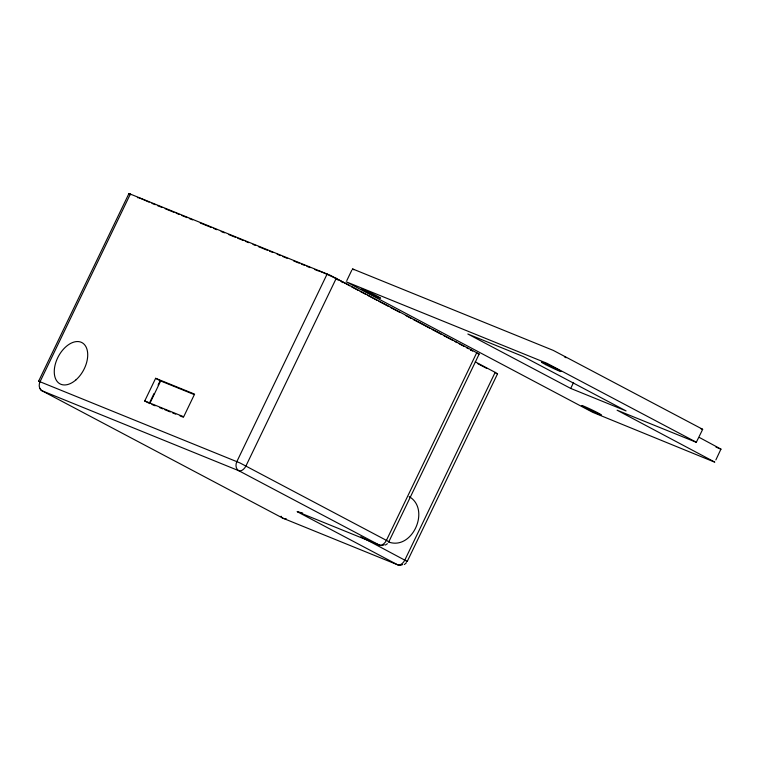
<?xml version="1.0" encoding="UTF-8"?>
<svg xmlns="http://www.w3.org/2000/svg" width="759" height="759" viewBox="0 0 759 759"><rect width="100%" height="100%" fill="white"/><g stroke="black" fill="none" stroke-linecap="round" stroke-linejoin="round"><path stroke-width="1.14" d="M720.851 449.3L715.86 459.935M388.342 541.565L388.874 541.67L479.176 354.026L330.231 275.28L128.964 193.517L38.624 381.179L39.155 381.597M130.387 194L40.085 381.635A7.192 5.664 -67.9 0 0 41.992 390.762L282.86 518.179L397.65 564.81A7.192 5.664 -67.9 0 0 402.697 564.478M144.741 400.951L155.642 378.305L194.589 394.12L183.687 416.767L144.741 400.951L149.76 403.598L160.661 380.952L194.2 394.576M149.94 402.014L154.011 393.541M158.09 385.069L160.13 380.838M327.167 273.942L236.865 461.576A7.192 5.664 -67.9 0 0 238.772 470.703L379.272 545.028A7.192 5.664 -67.9 0 0 384.32 544.696M336.284 278.259L245.982 465.893A7.192 4.412 -62.1 0 1 238.772 470.703L41.992 390.762A7.192 4.412 -62.1 0 1 40.113 388.314M346.806 280.574L351.834 270.119M476.794 352.584L386.492 540.218A7.192 4.412 -62.1 0 1 379.272 545.028L297.281 511.718L397.65 564.81A7.192 4.412 -62.1 0 0 404.86 560L495.162 372.365L475.257 361.834M406.34 561.214L407.222 561.47L497.543 373.808L495.162 372.365M570.711 388.428L626.061 410.913L523.188 356.493L467.838 334.007L570.711 388.428L573.586 382.46M713.213 461.557L714.798 462.098L617.095 410.202L696.297 442.307L702.682 429.357L700.87 428.759M406.482 562.666L404.414 564.516M387.375 543.71L385.382 545.038M407.241 561.451L360.857 536.727M38.624 381.179L239.929 462.924L388.874 541.67M497.515 373.836L496.082 373.352M302.67 513.027L297.281 511.718M479.138 354.055L477.715 353.571M151.952 203.374L155.253 204.712M157.445 205.604L161.838 207.387M165.139 208.725L173.925 212.302M176.126 213.194L179.418 214.531M181.619 215.423L187.112 217.653M189.304 218.545L192.606 219.882M200.291 223.013L211.277 227.472M213.478 228.364L216.77 229.702M221.163 231.495L224.455 232.833M228.857 234.616L235.442 237.292M237.643 238.184L243.136 240.413M245.328 241.305L248.629 242.652M253.022 244.436L255.223 245.328M258.515 246.666L267.301 250.233M269.502 251.125L272.794 252.462M277.187 254.256L280.488 255.593M282.68 256.485L287.082 258.269M293.667 260.944L299.16 263.174M301.361 264.066L304.653 265.413M306.854 266.305L310.146 267.642M314.539 269.426L317.841 270.764M719.19 448.522L721.05 449.148L699.494 437.545M716.031 447.231L716.809 447.554M717.682 447.905L718.365 448.18M470.504 350.032L472.696 350.914L470.608 349.814M713.156 461.538L592.741 412.336L346.218 281.798L547.049 363.343L696.449 442.298M151.923 404.481L155.168 405.799M159.494 407.555L162.739 408.873M164.902 409.756L170.32 411.947M172.483 412.83L175.727 414.148M180.054 415.904L183.298 417.222M409.139 496.585C430.903 509.175 412.355 550.92 388.38 541.917M351.834 286.987L358.087 290.289M360.164 291.399L365.383 294.15M367.46 295.251L376.844 300.213M378.921 301.314L388.304 306.275M390.382 307.376L399.765 312.338M406.008 315.649L411.226 318.401M413.304 319.501L429.974 328.324M432.061 329.425L441.434 334.387M443.522 335.487L452.895 340.449M454.983 341.55L457.07 342.651M459.148 343.751L464.356 346.512M466.443 347.613L468.531 348.713M477.477 363.514L486.889 368.485M155.642 378.305L160.661 380.952M130.871 194.759L130.083 194.323M353.827 269.787L352.442 268.857L553.283 350.402L702.616 429.271M129.466 193.953L128.964 193.602M564.411 356.787A10.778 0.522 25.7 0 1 566.119 357.745M318.334 270.802A17.969 0.882 25.7 0 1 333.761 277.471A17.969 0.882 25.7 0 1 349.567 285.754M281.124 516.215A7.192 4.412 -62.1 0 0 282.86 518.179A7.192 5.664 -67.9 0 0 286.115 518.577M137.597 197.72A17.969 0.882 25.7 0 1 149.087 202.169M336.968 279.426A10.787 0.531 25.7 0 1 337.869 279.881M341.436 281.75A10.787 0.531 25.7 0 1 342.945 282.623M586.119 408.152A10.778 0.522 25.7 0 0 601.394 415.059A10.778 0.522 25.7 0 0 587.665 407.877A10.778 0.522 25.7 0 0 586.119 408.152M365.193 291.285A10.787 0.531 25.7 0 0 380.582 298.259A10.787 0.531 25.7 0 0 366.976 291.133A10.787 0.531 25.7 0 0 365.193 291.285M545.702 364.633A10.778 0.522 25.7 0 0 560.977 371.54A10.778 0.522 25.7 0 0 547.248 364.367A10.778 0.522 25.7 0 0 545.702 364.633M76.052 379.785A23.368 14.336 -62.1 0 0 82.266 342.793A23.368 14.336 -62.1 0 0 54.648 367.176A23.368 14.336 -62.1 0 0 76.052 379.785"/></g></svg>
